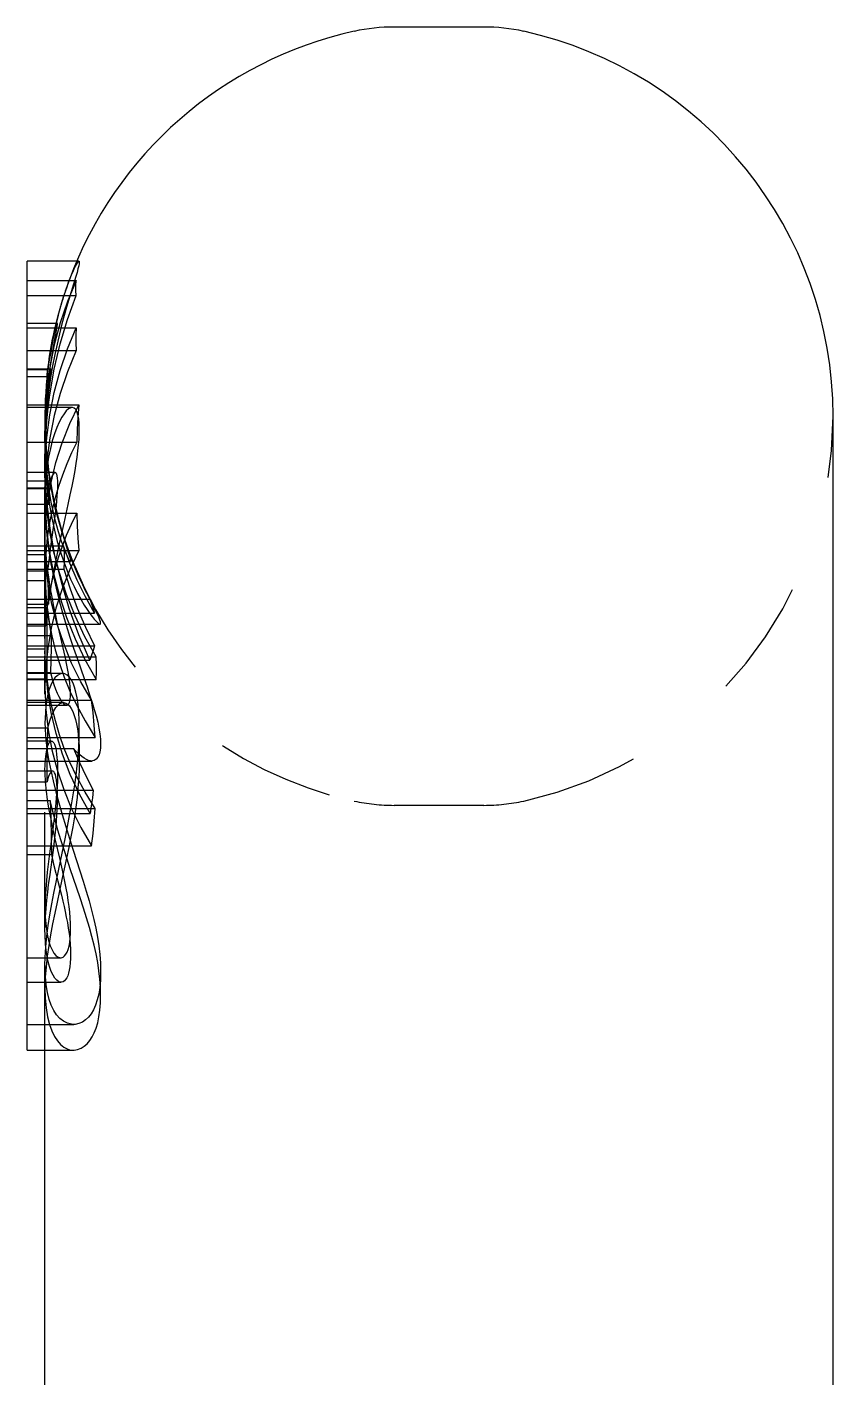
# Model space of a CAD drawing. Extents: x 0 to 288, y 0 to 192.
# Drawn here: x 108.151 to 108.834, y 115.421 to 116.566 of the extents above; entities that cross this region are included whole.
import ezdxf

# ---------------------------------------------------------------- set-up
doc = ezdxf.new("R2010")
doc.units = 0
doc.header["$MEASUREMENT"] = 0
doc.linetypes.add('HIDDEN', pattern=[0.2, 0.1, -0.1])
doc.layers.get('0').update_dxf_attribs({"linetype": 'CONTINUOUS'})
doc.layers.add('DEFAULT_2', color=8, linetype='HIDDEN')

msp = doc.modelspace()

# ---------------------------------------------------------------- linework, layer by layer
at = {"color": 7, "linetype": 'Continuous'}
for p, q in [((108.5381, 116.5655), (108.4619, 116.5655)), ((108.1928, 116.367), (108.1506, 116.367)), ((108.1506, 115.6979), (108.1506, 116.367)), ((108.1506, 116.3505), (108.1923, 116.3505)), ((108.1506, 116.3378), (108.1923, 116.3378)), ((108.1889, 116.2429), (108.1506, 116.2429)), ((108.8342, 114.0755), (108.8342, 116.2355)), ((108.1506, 116.076), (108.1687, 116.076)), ((108.1658, 116.0471), (108.1658, 116.076)), ((108.1658, 116.0173), (108.1659, 116.0469)), ((108.1506, 116.0382), (108.1659, 116.0382)), ((108.1808, 116.0173), (108.1506, 116.0173)), ((108.1658, 115.3952), (108.1658, 115.7702)), ((108.1506, 115.7198), (108.1658, 115.7198)), ((108.1506, 115.6979), (108.1658, 115.6979))]:
    msp.add_line(p, q, dxfattribs=at)
for points in [[(108.1923, 116.3378), (108.1921, 116.342), (108.1921, 116.3462), (108.1923, 116.3505)], [(108.1686, 116.2429), (108.1698, 116.2536), (108.1736, 116.2755), (108.1787, 116.2968), (108.1849, 116.3176), (108.1923, 116.3378)], [(108.1949, 116.2243), (108.1948, 116.2291), (108.1944, 116.2333), (108.1937, 116.2367), (108.1929, 116.2394), (108.1919, 116.2413), (108.1907, 116.2424), (108.1892, 116.2429), (108.1889, 116.2429)], [(108.1856, 116.1606), (108.1873, 116.1687), (108.1889, 116.1762), (108.1902, 116.1831), (108.1914, 116.1894), (108.1923, 116.1953), (108.1931, 116.2008), (108.1938, 116.2061), (108.1943, 116.2111), (108.1947, 116.2158), (108.1948, 116.2202), (108.1949, 116.2243)], [(108.1785, 116.1287), (108.182, 116.1447), (108.1856, 116.1606)], [(108.1687, 116.076), (108.1701, 116.0855), (108.1716, 116.0947), (108.1733, 116.1035), (108.175, 116.1122), (108.1767, 116.1206), (108.1785, 116.1287)], [(108.1949, 115.9704), (108.1948, 115.9776), (108.1945, 115.9845), (108.1939, 115.9909), (108.1931, 115.9966), (108.1921, 116.0015), (108.1909, 116.0057), (108.1896, 116.0092), (108.1881, 116.0121), (108.1864, 116.0144), (108.1845, 116.016), (108.1826, 116.017), (108.1808, 116.0173)], [(108.1831, 115.8785), (108.1849, 115.8877), (108.1867, 115.8969), (108.1883, 115.9058), (108.1898, 115.9145), (108.1911, 115.9228), (108.1922, 115.931), (108.1932, 115.9391), (108.1939, 115.9472), (108.1945, 115.9552), (108.1948, 115.963), (108.1949, 115.9704)], [(108.1658, 115.7702), (108.166, 115.7766), (108.1665, 115.7855), (108.1674, 115.7945), (108.1686, 115.8035), (108.17, 115.8127), (108.1716, 115.8219), (108.1734, 115.8311), (108.1752, 115.8405), (108.1772, 115.8499), (108.1831, 115.8785)]]:
    msp.add_lwpolyline(points, dxfattribs=at)
for centre, radius, start, end in [((108.5, 116.2355), 0.3342, 102.4284, 159.8744), ((108.4619, 116.4085), 0.157, 90, 102.4284), ((108.5381, 116.4085), 0.157, 77.5716, 90), ((108.5, 116.2355), 0.3342, 0, 77.5716)]:
    msp.add_arc(centre, radius, start, end, dxfattribs=at)
at = {"layer": 'DEFAULT_2', "color": 8, "linetype": 'HIDDEN'}
for p, q in [((108.1946, 116.367), (108.1928, 116.367)), ((108.192, 116.3539), (108.186, 116.3344)), ((108.1763, 116.3141), (108.1506, 116.3141)), ((108.1506, 116.3105), (108.1923, 116.3105)), ((108.1506, 116.2912), (108.1923, 116.2912)), ((108.1506, 116.2756), (108.1712, 116.2756)), ((108.1506, 116.2751), (108.1682, 116.2751)), ((108.1506, 116.2691), (108.1676, 116.2691)), ((108.1506, 116.2452), (108.1946, 116.2452)), ((108.1658, 116.2355), (108.1658, 116.2211)), ((108.1659, 116.2232), (108.1663, 116.2356)), ((108.1659, 116.2154), (108.1658, 116.2213)), ((108.1658, 116.2129), (108.1658, 116.2203)), ((108.1663, 116.2036), (108.1659, 116.2154)), ((108.1506, 116.2135), (108.1927, 116.2135)), ((108.1658, 116.076), (108.1658, 116.2096)), ((108.1658, 116.2096), (108.1661, 116.1977)), ((108.1744, 116.1877), (108.1506, 116.1877)), ((108.1506, 116.1807), (108.1703, 116.1807)), ((108.166, 116.1788), (108.1658, 116.1872)), ((108.1703, 116.1807), (108.1708, 116.1782)), ((108.1506, 116.1746), (108.1713, 116.1746)), ((108.1506, 116.1743), (108.1695, 116.1743)), ((108.1671, 116.1596), (108.166, 116.1788)), ((108.1506, 116.1608), (108.1695, 116.1608)), ((108.1658, 116.1636), (108.166, 116.1534)), ((108.1506, 116.1532), (108.1927, 116.1532)), ((108.1737, 116.147), (108.1709, 116.127)), ((108.1742, 116.1507), (108.1737, 116.147)), ((108.1506, 116.1256), (108.1816, 116.1256)), ((108.1829, 116.1284), (108.1856, 116.1199)), ((108.1506, 116.1215), (108.1946, 116.1215)), ((108.1506, 116.1181), (108.1664, 116.1181)), ((108.1506, 116.1123), (108.1874, 116.1123)), ((108.1506, 116.1057), (108.1817, 116.1057)), ((108.1506, 116.1044), (108.168, 116.1044)), ((108.1506, 116.0962), (108.1659, 116.0962)), ((108.1659, 116.0469), (108.1659, 116.0962)), ((108.1506, 116.0803), (108.2038, 116.0803)), ((108.1506, 116.0732), (108.1676, 116.0732)), ((108.1506, 116.0684), (108.2077, 116.0684)), ((108.1677, 116.0531), (108.1676, 116.0732)), ((108.1997, 116.0485), (108.1913, 116.0661)), ((108.1506, 116.0592), (108.2125, 116.0592)), ((108.1506, 116.0578), (108.1664, 116.0578)), ((108.1506, 116.0496), (108.1711, 116.0496)), ((108.2091, 116.0314), (108.1997, 116.0485)), ((108.1506, 116.0409), (108.2078, 116.0409)), ((108.1506, 116.0314), (108.2091, 116.0314)), ((108.1506, 116.0287), (108.2038, 116.0287)), ((108.1963, 116.0102), (108.1884, 116.0262)), ((108.1506, 116.0182), (108.1706, 116.0182)), ((108.1506, 116.0129), (108.1676, 116.0129)), ((108.1506, 116.0121), (108.2091, 116.0121)), ((108.1658, 115.7998), (108.1658, 116.0173)), ((108.1693, 116.0009), (108.1676, 116.0129)), ((108.1808, 116.0173), (108.1805, 116.0173)), ((108.2053, 115.9947), (108.1963, 116.0102)), ((108.1506, 115.9947), (108.2053, 115.9947)), ((108.1814, 115.9927), (108.1506, 115.9927)), ((108.1506, 115.9904), (108.1843, 115.9904)), ((108.1801, 115.9925), (108.1814, 115.9927)), ((108.1658, 115.9766), (108.166, 115.9696)), ((108.1506, 115.9713), (108.1682, 115.9713)), ((108.1506, 115.963), (108.2084, 115.963)), ((108.1712, 115.96), (108.1506, 115.96)), ((108.1506, 115.9537), (108.1899, 115.9537)), ((108.1711, 115.96), (108.1712, 115.96)), ((108.187, 115.942), (108.1822, 115.9538)), ((108.1506, 115.9431), (108.2055, 115.9431)), ((108.1723, 115.9346), (108.1506, 115.9346)), ((108.1506, 115.9254), (108.1676, 115.9254)), ((108.1506, 115.9184), (108.2068, 115.9184)), ((108.1506, 115.9096), (108.1703, 115.9096)), ((108.5381, 115.9055), (108.4619, 115.9055)), ((108.1506, 115.9027), (108.2084, 115.9027)), ((108.1506, 115.8985), (108.2041, 115.8985)), ((108.1732, 115.892), (108.1719, 115.8812)), ((108.1506, 115.8711), (108.2053, 115.8711)), ((108.1719, 115.8812), (108.1694, 115.8625)), ((108.1786, 115.8597), (108.1745, 115.8772)), ((108.1506, 115.8638), (108.1713, 115.8638)), ((108.1698, 115.845), (108.1729, 115.8675)), ((108.1956, 115.8271), (108.1928, 115.8353)), ((108.1658, 115.8191), (108.1661, 115.8108)), ((108.1506, 115.7762), (108.179, 115.7762)), ((108.1659, 115.7677), (108.1658, 115.7702)), ((108.178, 115.7764), (108.179, 115.7763)), ((108.1506, 115.7556), (108.1794, 115.7556)), ((108.1658, 115.7501), (108.1661, 115.7422)), ((108.1794, 115.7556), (108.1786, 115.7557)), ((108.1658, 115.7198), (108.1903, 115.7198)), ((108.1903, 115.7198), (108.1882, 115.7199)), ((108.1658, 115.6979), (108.1897, 115.6979)), ((108.1897, 115.6979), (108.1905, 115.6979))]:
    msp.add_line(p, q, dxfattribs=at)
for points in [[(108.1906, 116.3604), (108.1917, 116.3626), (108.1925, 116.3642), (108.1933, 116.3655), (108.1939, 116.3664), (108.1943, 116.3669), (108.1946, 116.367)], [(108.1949, 116.3661), (108.1948, 116.3648), (108.1944, 116.3629), (108.1938, 116.3605), (108.193, 116.3574), (108.192, 116.3539)], [(108.1946, 116.367), (108.1947, 116.367), (108.1948, 116.3667), (108.1949, 116.3661)], [(108.1801, 116.332), (108.1816, 116.3367), (108.1831, 116.3411), (108.1845, 116.3452), (108.1859, 116.349), (108.1872, 116.3524), (108.1884, 116.3554), (108.1896, 116.3581), (108.1906, 116.3604)], [(108.1923, 116.3505), (108.1849, 116.3328), (108.1787, 116.3146), (108.1736, 116.296), (108.1698, 116.2769), (108.1673, 116.2575), (108.166, 116.2378), (108.1658, 116.2287)], [(108.1752, 116.3141), (108.1769, 116.3209), (108.1786, 116.3268), (108.1801, 116.332)], [(108.186, 116.3344), (108.1842, 116.3279), (108.1822, 116.321), (108.1802, 116.3137)], [(108.1802, 116.3137), (108.1781, 116.3054), (108.1761, 116.2967), (108.1742, 116.2877), (108.1723, 116.2783), (108.1706, 116.2683), (108.1691, 116.2579), (108.1678, 116.2469), (108.1668, 116.2354), (108.1661, 116.2234), (108.1658, 116.2096)], [(108.1658, 116.1872), (108.166, 116.1981), (108.1674, 116.2174), (108.1699, 116.2365), (108.1737, 116.2555), (108.1787, 116.2742), (108.1849, 116.2925), (108.1923, 116.3105)], [(108.1763, 116.3141), (108.1762, 116.314), (108.176, 116.3135), (108.1756, 116.3124), (108.1751, 116.3109), (108.1746, 116.3089), (108.174, 116.3066), (108.1733, 116.3038), (108.1726, 116.3006), (108.1718, 116.2968), (108.171, 116.2924), (108.1701, 116.2873), (108.1692, 116.2815), (108.1683, 116.2752), (108.1676, 116.2691)], [(108.168, 116.2736), (108.169, 116.2809), (108.1697, 116.2863), (108.1705, 116.2913), (108.1714, 116.2961), (108.1723, 116.3007), (108.1732, 116.3053), (108.1742, 116.3097), (108.1752, 116.3141)], [(108.1729, 116.2937), (108.1742, 116.3007), (108.1753, 116.3061)], [(108.1753, 116.3061), (108.1757, 116.3083), (108.176, 116.3102), (108.1762, 116.3117), (108.1764, 116.3129), (108.1764, 116.3136)], [(108.1764, 116.3136), (108.1764, 116.314), (108.1763, 116.3141)], [(108.1923, 116.3105), (108.1921, 116.3041), (108.1921, 116.2976), (108.1923, 116.2912)], [(108.1923, 116.2912), (108.1849, 116.2732), (108.1787, 116.2548), (108.1737, 116.2361), (108.1699, 116.2172), (108.1674, 116.198), (108.166, 116.1788), (108.1658, 116.1679)], [(108.1707, 116.2806), (108.1715, 116.2852), (108.1722, 116.2897), (108.1729, 116.2937)], [(108.1658, 116.2203), (108.1659, 116.2262), (108.1662, 116.2362), (108.1667, 116.2453), (108.1673, 116.2536), (108.1681, 116.2612), (108.1689, 116.2682), (108.1698, 116.2746), (108.1707, 116.2806)], [(108.1712, 116.2756), (108.1685, 116.2568), (108.1667, 116.2378), (108.1659, 116.2186), (108.1658, 116.2129)], [(108.1663, 116.2356), (108.1672, 116.2482), (108.1688, 116.2615), (108.1712, 116.2756)], [(108.1676, 116.2691), (108.1678, 116.2711), (108.168, 116.2731), (108.168, 116.2736)], [(108.1658, 116.1294), (108.1663, 116.145), (108.1681, 116.1623), (108.171, 116.1793), (108.1751, 116.1962), (108.1804, 116.2129), (108.1869, 116.2292), (108.1946, 116.2452)], [(108.1658, 116.1985), (108.166, 116.2089), (108.1673, 116.2314), (108.1686, 116.2429)], [(108.1889, 116.2429), (108.1876, 116.2427), (108.1858, 116.2418), (108.1839, 116.2401), (108.182, 116.2376), (108.18, 116.2346)], [(108.1946, 116.2452), (108.1938, 116.2347), (108.1932, 116.2241), (108.1927, 116.2135)], [(108.18, 116.2346), (108.1778, 116.2305), (108.1758, 116.2259), (108.1738, 116.2206), (108.172, 116.2147), (108.1704, 116.2081), (108.1689, 116.2008), (108.1677, 116.1928), (108.1667, 116.1841), (108.1661, 116.1747), (108.1658, 116.1636)], [(108.1658, 116.2287), (108.166, 116.2179), (108.1674, 116.1979), (108.1702, 116.1779), (108.1743, 116.1578), (108.1797, 116.138), (108.1864, 116.1184), (108.1945, 116.0991), (108.2038, 116.0803)], [(108.1695, 116.1743), (108.1678, 116.1865), (108.1667, 116.1987), (108.166, 116.211), (108.1658, 116.2203)], [(108.1658, 116.2129), (108.1661, 116.1994), (108.1673, 116.1801), (108.1695, 116.1608)], [(108.1697, 116.1711), (108.1683, 116.1807), (108.1672, 116.1915), (108.1663, 116.2036)], [(108.1927, 116.2135), (108.1883, 116.2043), (108.1843, 116.195), (108.1806, 116.1855), (108.1774, 116.176), (108.1745, 116.1663), (108.172, 116.1561), (108.1697, 116.145), (108.1678, 116.1325), (108.1664, 116.1181)], [(108.2038, 116.0287), (108.1945, 116.0502), (108.1864, 116.0723), (108.1797, 116.0947), (108.1743, 116.1174), (108.1702, 116.1403), (108.1674, 116.1633), (108.166, 116.1862), (108.1658, 116.1985)], [(108.1661, 116.1977), (108.1668, 116.1844), (108.168, 116.1718), (108.1696, 116.16), (108.1716, 116.149), (108.1738, 116.1388), (108.1762, 116.1292), (108.1789, 116.1203), (108.1817, 116.1121), (108.1846, 116.1044), (108.1875, 116.0974), (108.1905, 116.091)], [(108.1658, 116.1403), (108.1659, 116.1452), (108.1662, 116.1523), (108.1666, 116.1587), (108.1672, 116.1644), (108.168, 116.1694), (108.1688, 116.1738), (108.1697, 116.1777), (108.1706, 116.1811)], [(108.191, 116.1082), (108.1882, 116.1153), (108.1854, 116.1229), (108.1826, 116.131), (108.1798, 116.1397), (108.1772, 116.149), (108.1747, 116.159), (108.1724, 116.1695), (108.1703, 116.1807)], [(108.1706, 116.1811), (108.1714, 116.1833), (108.1721, 116.1851), (108.1729, 116.1864), (108.1736, 116.1873), (108.1742, 116.1877), (108.1744, 116.1877)], [(108.1744, 116.1877), (108.1748, 116.1877), (108.1752, 116.1872), (108.1756, 116.1862), (108.176, 116.1848), (108.1762, 116.183), (108.1764, 116.1806), (108.1764, 116.1779)], [(108.1695, 116.1608), (108.1696, 116.1653), (108.1696, 116.1698), (108.1695, 116.1743)], [(108.1786, 116.1328), (108.1772, 116.1374), (108.1758, 116.1426), (108.1742, 116.1484), (108.1727, 116.1551), (108.1712, 116.1626), (108.1697, 116.1711)], [(108.1708, 116.1782), (108.1711, 116.1766), (108.1713, 116.1746)], [(108.1713, 116.1746), (108.1731, 116.1654), (108.1749, 116.1574), (108.1766, 116.1504), (108.1782, 116.1443), (108.1797, 116.1392), (108.1809, 116.1349), (108.182, 116.1313), (108.1829, 116.1284)], [(108.1764, 116.1779), (108.1764, 116.1748), (108.1762, 116.1714), (108.176, 116.1677), (108.1757, 116.1638), (108.1752, 116.1596), (108.1747, 116.1552), (108.1742, 116.1507)], [(108.1658, 116.1679), (108.166, 116.1595), (108.1671, 116.1402), (108.1695, 116.1211), (108.1731, 116.1021), (108.178, 116.0833), (108.184, 116.0649), (108.1913, 116.0468), (108.1997, 116.0291), (108.2091, 116.0121)], [(108.1913, 116.0661), (108.184, 116.0842), (108.178, 116.1027), (108.1731, 116.1214), (108.1695, 116.1404), (108.1671, 116.1596)], [(108.166, 116.1534), (108.1666, 116.143), (108.1677, 116.1322), (108.1691, 116.1212), (108.1709, 116.1104), (108.173, 116.0999), (108.1753, 116.0896), (108.1779, 116.0793), (108.1807, 116.0688), (108.1838, 116.0583), (108.187, 116.0482), (108.1901, 116.0387)], [(108.1664, 116.0578), (108.1678, 116.0721), (108.1697, 116.0846), (108.172, 116.0957), (108.1745, 116.106), (108.1774, 116.1156), (108.1806, 116.1252), (108.1842, 116.1346), (108.1883, 116.144), (108.1927, 116.1532)], [(108.1927, 116.1532), (108.1932, 116.1426), (108.1938, 116.132), (108.1946, 116.1215)], [(108.1661, 116.1282), (108.1659, 116.1372), (108.1658, 116.1403)], [(108.1761, 116.0592), (108.1717, 116.0762), (108.1685, 116.0933), (108.1666, 116.1105), (108.1658, 116.1294)], [(108.178, 116.0524), (108.1765, 116.0593), (108.1749, 116.0665), (108.1733, 116.0741), (108.1718, 116.082), (108.1703, 116.0903), (108.169, 116.099), (108.1678, 116.1082), (108.1668, 116.1179), (108.1661, 116.1282)], [(108.1709, 116.127), (108.1699, 116.1204), (108.169, 116.1128), (108.168, 116.1044)], [(108.1874, 116.1123), (108.1872, 116.1123), (108.1869, 116.1127), (108.1864, 116.1134), (108.1858, 116.1145), (108.1851, 116.116), (108.1843, 116.1178), (108.1833, 116.12), (108.1823, 116.1226), (108.1811, 116.1257), (108.1799, 116.1291), (108.1786, 116.1328)], [(108.2077, 116.0684), (108.2001, 116.0823), (108.1932, 116.0964), (108.187, 116.1109), (108.1816, 116.1256)], [(108.1816, 116.1256), (108.182, 116.1189), (108.1821, 116.1123), (108.1817, 116.1057)], [(108.1946, 116.1215), (108.1869, 116.1056), (108.1804, 116.0892), (108.1751, 116.0726), (108.171, 116.0557), (108.1681, 116.0386), (108.1663, 116.0214), (108.1658, 116.0058)], [(108.1664, 116.1181), (108.1663, 116.098), (108.1663, 116.0779), (108.1664, 116.0578)], [(108.1856, 116.1199), (108.1863, 116.1177), (108.1868, 116.1159), (108.1872, 116.1145), (108.1874, 116.1134), (108.1875, 116.1127)], [(108.1875, 116.1127), (108.1874, 116.1123), (108.1874, 116.1123)], [(108.168, 116.1044), (108.1682, 116.0949), (108.1684, 116.0855), (108.1687, 116.076)], [(108.1817, 116.1057), (108.1871, 116.089), (108.1932, 116.0727), (108.2002, 116.0566), (108.2078, 116.0409)], [(108.1956, 116.0977), (108.1941, 116.1011), (108.1926, 116.1046), (108.191, 116.1082)], [(108.1659, 116.0962), (108.1667, 116.0806), (108.1685, 116.065), (108.1711, 116.0496)], [(108.1905, 116.091), (108.1935, 116.085), (108.1964, 116.0798), (108.199, 116.0753), (108.2015, 116.0715), (108.2038, 116.0683), (108.2058, 116.0656), (108.2076, 116.0633), (108.2092, 116.0616), (108.2105, 116.0603), (108.2116, 116.0595), (108.2124, 116.0592), (108.2125, 116.0592)], [(108.2081, 116.0718), (108.2026, 116.0829), (108.2003, 116.0875), (108.198, 116.0924), (108.1956, 116.0977)], [(108.2038, 116.0803), (108.2053, 116.0763), (108.2066, 116.0723), (108.2077, 116.0684)], [(108.1676, 116.0732), (108.1693, 116.0612), (108.1716, 116.0493), (108.1745, 116.0375), (108.178, 116.0258), (108.1821, 116.0142), (108.187, 116.0024), (108.1927, 115.9902), (108.1998, 115.9771), (108.2084, 115.963)], [(108.213, 116.06), (108.2129, 116.061), (108.2124, 116.0624), (108.2117, 116.0642), (108.2108, 116.0664), (108.2096, 116.0689), (108.2081, 116.0718)], [(108.1884, 116.0262), (108.1817, 116.0426), (108.1761, 116.0592)], [(108.2125, 116.0592), (108.2129, 116.0594), (108.213, 116.06)], [(108.1676, 116.0129), (108.1677, 116.033), (108.1677, 116.0531)], [(108.1711, 116.0496), (108.1711, 116.0391), (108.1709, 116.0287), (108.1706, 116.0182)], [(108.1875, 115.9998), (108.1875, 116.0027), (108.1872, 116.0059), (108.1869, 116.0095), (108.1864, 116.0133), (108.1857, 116.0173), (108.185, 116.0215), (108.1841, 116.0259), (108.1831, 116.0305), (108.182, 116.0354), (108.178, 116.0524)], [(108.2041, 115.8985), (108.1951, 115.9149), (108.1873, 115.9317), (108.1807, 115.9489), (108.1753, 115.9664), (108.1711, 115.9841), (108.1681, 116.0021), (108.1664, 116.0201), (108.1658, 116.0365)], [(108.1901, 116.0387), (108.1933, 116.0295), (108.199, 116.0132)], [(108.2078, 116.0409), (108.2067, 116.0369), (108.2054, 116.0328), (108.2038, 116.0287)], [(108.2091, 116.0121), (108.2094, 116.0185), (108.2094, 116.025), (108.2091, 116.0314)], [(108.1805, 116.0173), (108.1783, 116.0168), (108.1763, 116.0156), (108.1743, 116.0136), (108.1725, 116.011), (108.1708, 116.0075), (108.1692, 116.0033), (108.1679, 115.9983), (108.1669, 115.9925), (108.1662, 115.9857), (108.1659, 115.9781), (108.1658, 115.9766)], [(108.1706, 116.0182), (108.172, 116.0128), (108.1734, 116.0081), (108.1748, 116.004), (108.1762, 116.0006), (108.1776, 115.9977), (108.1789, 115.9953), (108.1802, 115.9934), (108.1815, 115.9919)], [(108.199, 116.0132), (108.2015, 116.0059), (108.2037, 115.9992), (108.2058, 115.9928), (108.2076, 115.9869), (108.2092, 115.9813), (108.2105, 115.976), (108.2116, 115.971), (108.2124, 115.9662), (108.2129, 115.9616), (108.213, 115.9573)], [(108.1658, 116.0058), (108.1666, 115.9868), (108.1685, 115.9696), (108.1717, 115.9525), (108.1761, 115.9356), (108.1817, 115.919), (108.1884, 115.9026), (108.1963, 115.8866), (108.2053, 115.8711)], [(108.1822, 115.9538), (108.1781, 115.9654), (108.1746, 115.9771), (108.1716, 115.989), (108.1693, 116.0009)], [(108.1843, 115.9904), (108.1847, 115.9904), (108.1855, 115.9908), (108.1861, 115.9916), (108.1866, 115.9926), (108.187, 115.994), (108.1873, 115.9957), (108.1874, 115.9976), (108.1875, 115.9998)], [(108.1682, 115.9713), (108.1698, 115.9772), (108.1715, 115.9819), (108.1733, 115.9857), (108.1751, 115.9885), (108.1769, 115.9905), (108.1785, 115.9918), (108.1801, 115.9925)], [(108.1814, 115.9927), (108.1818, 115.9926), (108.1834, 115.9922), (108.185, 115.9913), (108.1866, 115.9898), (108.188, 115.9877), (108.1894, 115.9851), (108.1906, 115.9818)], [(108.1815, 115.9919), (108.1827, 115.9909), (108.1838, 115.9904), (108.1843, 115.9904)], [(108.2084, 115.963), (108.2076, 115.9735), (108.2066, 115.9841), (108.2053, 115.9947)], [(108.1906, 115.9818), (108.1917, 115.9784), (108.1925, 115.9746), (108.1933, 115.9704), (108.1939, 115.9659), (108.1943, 115.9611), (108.1947, 115.9559), (108.1948, 115.9504), (108.1949, 115.9445)], [(108.166, 115.9696), (108.1666, 115.9617), (108.1675, 115.9532), (108.1689, 115.9443), (108.1707, 115.9353), (108.1727, 115.9263), (108.1749, 115.9171), (108.1775, 115.9077), (108.1803, 115.8978), (108.1834, 115.8876), (108.1866, 115.8774), (108.1897, 115.8675)], [(108.1676, 115.9254), (108.1678, 115.9408), (108.168, 115.9561), (108.1682, 115.9713)], [(108.1658, 115.9359), (108.1659, 115.9394), (108.1662, 115.9447), (108.1667, 115.9491), (108.1673, 115.9526), (108.168, 115.9553), (108.1688, 115.9573), (108.1695, 115.9588), (108.1703, 115.9596), (108.1711, 115.96)], [(108.1712, 115.96), (108.1718, 115.9599), (108.1725, 115.9594), (108.1732, 115.9586), (108.1738, 115.9574), (108.1744, 115.9558), (108.1749, 115.9539), (108.1754, 115.9516), (108.1757, 115.949), (108.176, 115.9459), (108.1763, 115.9425), (108.1764, 115.9388), (108.1764, 115.9347)], [(108.2055, 115.9431), (108.2045, 115.9432), (108.2028, 115.9436), (108.2009, 115.9444), (108.1991, 115.9455), (108.1972, 115.9468), (108.1953, 115.9483), (108.1935, 115.9499), (108.1917, 115.9517), (108.1899, 115.9537)], [(108.1899, 115.9537), (108.1951, 115.9417), (108.2007, 115.93), (108.2068, 115.9184)], [(108.213, 115.9573), (108.2129, 115.954), (108.2124, 115.951), (108.2117, 115.9484), (108.2106, 115.9463), (108.2092, 115.9447), (108.2075, 115.9436)], [(108.1949, 115.9445), (108.1948, 115.9368), (108.1944, 115.9287), (108.1938, 115.9205), (108.193, 115.9122), (108.192, 115.904), (108.1908, 115.8958), (108.1894, 115.8873), (108.1878, 115.8787), (108.186, 115.8698), (108.1842, 115.8607), (108.1822, 115.8516), (108.1802, 115.8425)], [(108.2084, 115.9027), (108.1998, 115.9168), (108.1928, 115.9298), (108.187, 115.942)], [(108.2075, 115.9436), (108.2061, 115.9432), (108.2055, 115.9431)], [(108.1662, 115.9253), (108.1659, 115.9329), (108.1658, 115.9359)], [(108.1723, 115.9346), (108.1718, 115.9345), (108.171, 115.9339), (108.1701, 115.9327), (108.1692, 115.9307), (108.1683, 115.9283), (108.1676, 115.9254)], [(108.1764, 115.9113), (108.1764, 115.9158), (108.1762, 115.9201), (108.176, 115.9239), (108.1756, 115.9271), (108.1751, 115.9297), (108.1746, 115.9317), (108.174, 115.9332), (108.1733, 115.9341), (108.1726, 115.9346), (108.1723, 115.9346)], [(108.1764, 115.9347), (108.1764, 115.9305), (108.1763, 115.9261), (108.1761, 115.9215), (108.1758, 115.9169), (108.1754, 115.9121), (108.175, 115.9073), (108.1744, 115.9023), (108.1739, 115.8972), (108.1732, 115.892)], [(108.1745, 115.8772), (108.1731, 115.8833), (108.1718, 115.8897), (108.1704, 115.8963), (108.1691, 115.9032), (108.168, 115.9103), (108.167, 115.9176), (108.1662, 115.9253)], [(108.2068, 115.9184), (108.206, 115.9118), (108.2051, 115.9052), (108.2041, 115.8985)], [(108.1745, 115.8929), (108.1723, 115.9013), (108.1703, 115.9096)], [(108.1703, 115.9096), (108.1707, 115.8943), (108.1711, 115.879), (108.1713, 115.8638)], [(108.1729, 115.8675), (108.1736, 115.8727), (108.1742, 115.8778), (108.1748, 115.8828), (108.1753, 115.8876), (108.1757, 115.8924), (108.176, 115.8973), (108.1762, 115.9021), (108.1764, 115.9068), (108.1764, 115.9113)], [(108.2053, 115.8711), (108.2066, 115.8817), (108.2076, 115.8922), (108.2084, 115.9027)], [(108.182, 115.8679), (108.1793, 115.8762), (108.1768, 115.8845), (108.1745, 115.8929)], [(108.1694, 115.8625), (108.1686, 115.8557), (108.1678, 115.8488), (108.167, 115.8417), (108.1664, 115.8344), (108.166, 115.8268), (108.1658, 115.8191)], [(108.1713, 115.8638), (108.1731, 115.8556), (108.1749, 115.8481), (108.1766, 115.8413)], [(108.1875, 115.8011), (108.1874, 115.8054), (108.1872, 115.81), (108.1868, 115.8148), (108.1863, 115.8197), (108.1856, 115.8247), (108.1848, 115.8299), (108.1838, 115.8352), (108.1827, 115.8408), (108.1815, 115.8467), (108.1801, 115.853), (108.1786, 115.8597)], [(108.1928, 115.8353), (108.1873, 115.8516), (108.1846, 115.8598), (108.182, 115.8679)], [(108.1897, 115.8675), (108.1954, 115.85), (108.1982, 115.8413), (108.2008, 115.8328), (108.2032, 115.8246), (108.2053, 115.8166), (108.2073, 115.8088), (108.2089, 115.8013), (108.2103, 115.7938), (108.2115, 115.7864), (108.2123, 115.779), (108.2129, 115.7716), (108.213, 115.7642)], [(108.1658, 115.7999), (108.1659, 115.8034), (108.1662, 115.8109), (108.1667, 115.8181), (108.1673, 115.8251), (108.1681, 115.8319), (108.1689, 115.8385), (108.1698, 115.845)], [(108.1802, 115.8425), (108.1781, 115.8329), (108.1761, 115.8235), (108.1742, 115.8141), (108.1723, 115.8049), (108.1706, 115.7957), (108.1691, 115.7866), (108.1678, 115.7776), (108.1668, 115.7686), (108.1661, 115.7597), (108.1658, 115.7501)], [(108.1766, 115.8413), (108.1797, 115.8293), (108.1809, 115.8242), (108.182, 115.8196), (108.1829, 115.8156)], [(108.213, 115.7448), (108.2129, 115.7513), (108.2124, 115.7581), (108.2116, 115.7651), (108.2105, 115.7723), (108.2091, 115.7795), (108.2075, 115.7868), (108.2056, 115.7942), (108.2035, 115.802), (108.2011, 115.81), (108.1984, 115.8184), (108.1956, 115.8271)], [(108.1829, 115.8156), (108.1839, 115.8108), (108.1848, 115.8061), (108.1856, 115.8014), (108.1863, 115.7968), (108.1868, 115.7923), (108.1872, 115.7878), (108.1874, 115.7836), (108.1875, 115.7795)], [(108.1661, 115.8108), (108.1667, 115.8029), (108.1677, 115.7963), (108.1689, 115.7909), (108.1703, 115.7864), (108.1718, 115.7829), (108.1733, 115.7802), (108.1749, 115.7782), (108.1765, 115.777), (108.178, 115.7764)], [(108.1663, 115.7879), (108.1659, 115.7958), (108.1658, 115.7999)], [(108.179, 115.7763), (108.1796, 115.7763), (108.1811, 115.7768), (108.1824, 115.7778), (108.1836, 115.7792), (108.1846, 115.7811), (108.1855, 115.7834), (108.1862, 115.7861), (108.1868, 115.7893), (108.1872, 115.7929), (108.1874, 115.7969), (108.1875, 115.8011)], [(108.1786, 115.7557), (108.1772, 115.7562), (108.1758, 115.7573), (108.1742, 115.759), (108.1727, 115.7614), (108.1712, 115.7646), (108.1697, 115.7688), (108.1683, 115.774), (108.1672, 115.7803), (108.1663, 115.7879)], [(108.1875, 115.7795), (108.1874, 115.7756), (108.1872, 115.7719), (108.1869, 115.7686), (108.1864, 115.7657), (108.1858, 115.7631), (108.1851, 115.761), (108.1843, 115.7592), (108.1833, 115.7578), (108.1823, 115.7567), (108.1811, 115.7559), (108.1799, 115.7556), (108.1794, 115.7556)], [(108.1882, 115.7199), (108.1848, 115.7208), (108.1815, 115.7224), (108.1784, 115.7248), (108.1757, 115.7279), (108.1733, 115.7316), (108.1712, 115.736), (108.1695, 115.7409), (108.168, 115.7467), (108.1669, 115.7532), (108.1662, 115.7603), (108.1659, 115.7677)], [(108.213, 115.7642), (108.2128, 115.7573), (108.2123, 115.751), (108.2114, 115.7455), (108.2102, 115.7405), (108.2087, 115.7361), (108.207, 115.7322), (108.205, 115.7288), (108.2028, 115.7259), (108.2003, 115.7235), (108.1976, 115.7217), (108.1946, 115.7204), (108.1915, 115.7198), (108.1903, 115.7198)], [(108.1905, 115.6979), (108.1935, 115.6984), (108.1964, 115.6995), (108.1991, 115.7012), (108.2015, 115.7033), (108.2038, 115.706), (108.2058, 115.7091), (108.2076, 115.7126), (108.2092, 115.7166), (108.2105, 115.7212), (108.2116, 115.7262), (108.2124, 115.7318), (108.2129, 115.738), (108.213, 115.7448)], [(108.1661, 115.7422), (108.1668, 115.7337), (108.168, 115.7263), (108.1696, 115.7198), (108.1716, 115.7142), (108.1738, 115.7095), (108.1763, 115.7057), (108.1789, 115.7026), (108.1817, 115.7004), (108.1845, 115.6989), (108.1875, 115.698), (108.1897, 115.6979)]]:
    msp.add_lwpolyline(points, dxfattribs=at)
for centre, radius, start, end in [((108.5, 116.2355), 0.3342, 159.8744, 166.3945), ((108.5, 116.2355), 0.3342, 173.4563, 189.8703), ((108.5, 116.2355), 0.3342, 282.4284, 0), ((108.5, 116.2355), 0.3342, 202.3943, 257.5716), ((108.4619, 116.0625), 0.157, 257.5716, 270), ((108.5381, 116.0625), 0.157, 270, 282.4284)]:
    msp.add_arc(centre, radius, start, end, dxfattribs=at)

doc.saveas('drawing.dxf')
